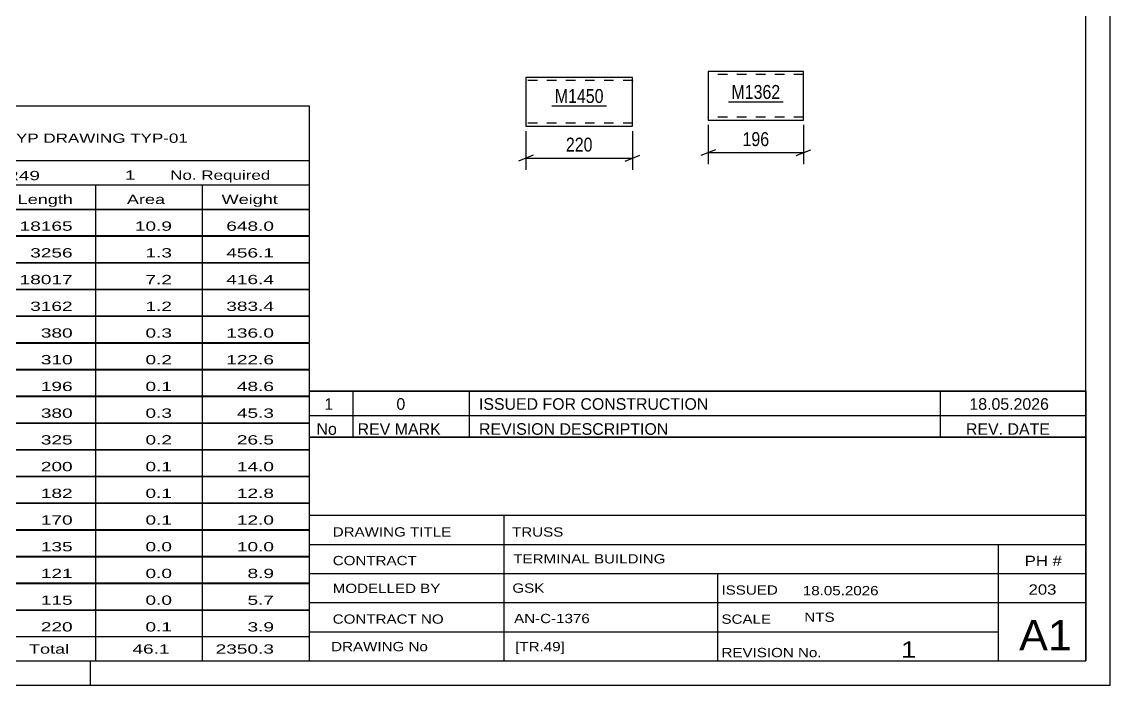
# Model space of a CAD drawing. Header units: millimetres. Extents: x 0 to 841, y 0 to 594.
# Drawn here: x 616.8 to 841, y 0 to 136.6 of the extents above; entities that cross this region are included whole.
import ezdxf

# ---------------------------------------------------------------- set-up
doc = ezdxf.new("R2010")
doc.units = ezdxf.units.MM
doc.linetypes.add('DXK_LINE_DOT2', pattern=[3.9198, 1.9599, -1.9599])
doc.styles.add('Arial Narrow', font='ARIALN.TTF', dxfattribs={"height": 0.2})

# ---------------------------------------------------------------- blocks, each defined once
blk = doc.blocks.new('Unknown-232924980-1133')
at = {"color": 5, "linetype": 'Continuous'}
for p, q in [((841, 0), (841, 594)), ((836, 5), (836, 589)), ((5, 5), (836, 5)), ((631, 0), (631, 5)), ((0, 0), (841, 0))]:
    blk.add_line(p, q, dxfattribs=at)
blk = doc.blocks.new('Part-232924980-38019 - 38018')
at = {"color": 2, "linetype": 'Continuous'}
for p, q in [((720.64, 125.09), (720.64, 115.19)), ((742.64, 125.09), (720.64, 125.09)), ((742.64, 116.29), (742.64, 125.09)), ((720.64, 115.19), (720.64, 115.09)), ((720.64, 115.09), (742.64, 115.09)), ((742.64, 115.09), (742.64, 116.29))]:
    blk.add_line(p, q, dxfattribs=at)
at = {"color": 7, "linetype": 'DXK_LINE_DOT2'}
for p, q in [((742.64, 124.49), (720.64, 124.49)), ((742.64, 124.49), (742.64, 124.45)), ((742.64, 124.45), (742.64, 124.49)), ((742.64, 124.35), (742.64, 124.45)), ((742.64, 124.45), (742.64, 124.35)), ((720.64, 115.69), (720.64, 115.74)), ((742.64, 115.69), (720.64, 115.69)), ((742.64, 115.74), (742.64, 116.06)), ((742.64, 115.69), (742.64, 115.74))]:
    blk.add_line(p, q, dxfattribs=at)
blk = doc.blocks.new('Part-232924980-37977 - 37976')
at = {"color": 2, "linetype": 'Continuous'}
for p, q in [((777.83, 126.35), (758.22, 126.35)), ((758.22, 126.35), (758.22, 116.44)), ((777.83, 116.35), (777.83, 126.35)), ((758.22, 116.44), (758.22, 116.35)), ((758.22, 116.35), (777.83, 116.35))]:
    blk.add_line(p, q, dxfattribs=at)
at = {"color": 7, "linetype": 'DXK_LINE_DOT2'}
for p, q in [((777.83, 125.75), (758.22, 125.75)), ((758.22, 116.95), (758.22, 117)), ((777.83, 116.95), (758.22, 116.95)), ((777.83, 116.95), (777.83, 117))]:
    blk.add_line(p, q, dxfattribs=at)
blk = doc.blocks.new('StraightDimension-232924980-38111 - 38018')
at = {"color": 7, "linetype": 'Continuous'}
for p, q in [((720.64, 114.09), (720.64, 106.11)), ((742.64, 114.09), (742.64, 106.11)), ((722.14, 109.11), (719.14, 107.91)), ((720.64, 108.51), (742.64, 108.51)), ((741.14, 107.91), (744.14, 109.11))]:
    blk.add_line(p, q, dxfattribs=at)
at = {"color": 0}
blk.add_wipeout([(734.99, 109.26), (734.99, 113.46), (728.3, 113.46), (728.3, 109.26)], dxfattribs=at)
at = {"color": 3, "style": 'Arial Narrow'}
blk.add_text('220', height=2.863, dxfattribs=at).set_placement((728.9, 109.86))
blk = doc.blocks.new('StraightDimension-232924980-38071 - 37976')
at = {"color": 7, "linetype": 'Continuous'}
for p, q in [((758.22, 115.35), (758.22, 107.24)), ((777.83, 115.35), (777.83, 107.24)), ((759.72, 110.24), (756.72, 109.04)), ((776.33, 109.04), (779.33, 110.24)), ((758.22, 109.64), (777.83, 109.64))]:
    blk.add_line(p, q, dxfattribs=at)
at = {"color": 0}
blk.add_wipeout([(771.37, 110.39), (771.37, 114.59), (764.68, 114.59), (764.68, 110.39)], dxfattribs=at)
at = {"color": 3, "style": 'Arial Narrow'}
blk.add_text('196', height=2.863, dxfattribs=at).set_placement((765.28, 110.99))
blk = doc.blocks.new('Unknown-232924980-39210')
at = {"color": 7, "linetype": 'Continuous'}
for p, q in [((676, 60.55), (836, 60.55)), ((836, 60.55), (676, 60.55)), ((676, 60.55), (676, 55.55)), ((685, 60.55), (685, 55.55)), ((709, 60.55), (709, 55.55)), ((806, 60.55), (806, 55.55)), ((836, 60.55), (836, 55.55)), ((676, 55.55), (836, 55.55)), ((676, 55.55), (676, 51.05)), ((676, 55.55), (836, 55.55)), ((685, 55.55), (685, 51.05)), ((709, 55.55), (709, 51.05)), ((806, 55.55), (806, 51.05)), ((836, 55.55), (836, 51.05)), ((836, 51.05), (676, 51.05))]:
    blk.add_line(p, q, dxfattribs=at)
at = {"color": 7, "linetype": 'Continuous', "style": 'Arial Narrow'}
for s, height, width, p in [('1', 2.39, 1.196471, (679.16, 56.7)), ('0', 2.39, 1.196471, (694, 56.7)), ('ISSUED FOR CONSTRUCTION', 2.3861, 1.196471, (711, 56.7)), ('18.05.2026', 2.386, 1.196471, (812, 56.7)), ('No', 2.386, 1.2, (677.54, 51.55)), ('REV MARK', 2.386, 1.2, (686, 51.55)), ('REVISION DESCRIPTION', 2.3861, 1.2, (711, 51.55)), ('REV. DATE', 2.386, 1.2, (811.28, 51.55))]:
    blk.add_text(s, height=height, dxfattribs=dict(at, width=width)).set_placement(p)
blk = doc.blocks.new('Unknown-232924980-39207')
at = {"color": 7, "linetype": 'Continuous'}
for p, q in [((676, 51.05), (676, 5)), ((676, 51.05), (836, 51.05)), ((836, 51), (836, 5)), ((676, 35), (836, 35)), ((716.14, 35), (716.14, 5)), ((676, 29), (836, 29)), ((818, 5.05), (818, 29.05)), ((676, 23), (836, 23)), ((760.14, 23), (760.14, 5)), ((676, 17), (836, 17)), ((676, 11), (818, 11)), ((676, 5), (836, 5))]:
    blk.add_line(p, q, dxfattribs=at)
at = {"color": 7, "style": 'Arial Narrow'}
for s, height, width, p in [('DRAWING TITLE', 1.9089, 1.425378, (680.88, 30.61)), ('TRUSS', 1.909, 1.425378, (717.81, 30.59)), ('TERMINAL BUILDING', 1.9089, 1.425378, (718.06, 25.07)), ('CONTRACT', 1.909, 1.425378, (680.88, 24.71)), ('MODELLED BY', 1.9089, 1.425378, (680.88, 18.98)), ('GSK', 1.909, 1.425378, (717.88, 19.04)), ('ISSUED', 1.909, 1.425378, (760.94, 18.64)), ('18.05.2026', 1.909, 1.425378, (777.69, 18.52)), ('CONTRACT NO', 1.9089, 1.425378, (680.88, 12.66)), ('AN-C-1376', 1.909, 1.425378, (718.23, 12.78)), ('SCALE', 1.909, 1.425378, (760.94, 12.65)), ('A1', 6.204, 1.25, (822.24, 7.2)), ('[TR.49]', 1.909, 1.425378, (718.46, 6.99)), ('1', 3.34, 1.5, (797.91, 5.68)), ('DRAWING No', 1.909, 1.425378, (680.56, 7)), ('REVISION No.', 1.9089, 1.425378, (760.94, 5.77))]:
    blk.add_text(s, height=height, dxfattribs=dict(at, width=width)).set_placement(p)
at = {"color": 7, "linetype": 'Continuous', "style": 'Arial Narrow'}
for s, height, width, p in [('PH #', 2.1, 1.42538, (823.4, 24.55)), ('203', 2.1, 1.42538, (824.19, 18.65)), ('NTS', 1.909, 1.425378, (778, 13.05))]:
    blk.add_text(s, height=height, dxfattribs=dict(at, width=width)).set_placement(p)
blk = doc.blocks.new('Unknown-232924980-39208')
at = {"color": 7, "linetype": 'Continuous'}
for p, q in [((516, 119.25), (676, 119.25)), ((516, 108), (516, 119.25)), ((676, 119.25), (676, 108)), ((516, 108), (676, 108)), ((516, 108), (516, 103)), ((676, 108), (676, 103)), ((516, 103), (676, 103)), ((516, 103), (516, 98)), ((540, 103), (540, 98)), ((575.5, 103), (575.5, 98)), ((601.5, 103), (601.5, 98)), ((614.5, 103), (614.5, 98)), ((632, 103), (632, 98)), ((654, 103), (654, 98)), ((676, 103), (676, 98)), ((516, 98), (676, 98)), ((516, 97.95), (516, 92.55)), ((516, 97.95), (676, 97.95)), ((540, 98), (540, 92.5)), ((575.5, 98), (575.5, 92.5)), ((601.5, 98), (601.5, 92.5)), ((614.5, 98), (614.5, 92.5)), ((632, 98), (632, 92.5)), ((654, 98), (654, 92.5)), ((676, 97.95), (676, 92.55)), ((516, 92.55), (676, 92.55)), ((516, 92.45), (516, 87.05)), ((516, 92.45), (676, 92.45)), ((540, 92.5), (540, 87)), ((575.5, 92.5), (575.5, 87)), ((601.5, 92.5), (601.5, 87)), ((614.5, 92.5), (614.5, 87)), ((632, 92.5), (632, 87)), ((654, 92.5), (654, 87)), ((676, 92.45), (676, 87.05)), ((516, 87.05), (676, 87.05)), ((516, 86.95), (516, 81.55)), ((516, 86.95), (676, 86.95)), ((540, 87), (540, 81.5)), ((575.5, 87), (575.5, 81.5)), ((601.5, 87), (601.5, 81.5)), ((614.5, 87), (614.5, 81.5)), ((632, 87), (632, 81.5)), ((654, 87), (654, 81.5)), ((676, 86.95), (676, 81.55)), ((516, 81.55), (676, 81.55)), ((516, 81.45), (516, 76.05)), ((516, 81.45), (676, 81.45)), ((540, 81.5), (540, 76)), ((575.5, 81.5), (575.5, 76)), ((601.5, 81.5), (601.5, 76)), ((614.5, 81.5), (614.5, 76)), ((632, 81.5), (632, 76)), ((654, 81.5), (654, 76)), ((676, 81.45), (676, 76.05)), ((516, 76.05), (676, 76.05)), ((516, 75.95), (516, 70.55)), ((516, 75.95), (676, 75.95)), ((540, 76), (540, 70.5)), ((575.5, 76), (575.5, 70.5)), ((601.5, 76), (601.5, 70.5)), ((614.5, 76), (614.5, 70.5)), ((632, 76), (632, 70.5)), ((654, 76), (654, 70.5)), ((676, 75.95), (676, 70.55)), ((516, 70.55), (676, 70.55)), ((516, 70.45), (516, 65.05)), ((516, 70.45), (676, 70.45)), ((540, 70.5), (540, 65)), ((575.5, 70.5), (575.5, 65)), ((601.5, 70.5), (601.5, 65)), ((614.5, 70.5), (614.5, 65)), ((632, 70.5), (632, 65)), ((654, 70.5), (654, 65)), ((676, 70.45), (676, 65.05)), ((516, 65.05), (676, 65.05)), ((516, 64.95), (516, 59.55)), ((516, 64.95), (676, 64.95)), ((540, 65), (540, 59.5)), ((575.5, 65), (575.5, 59.5)), ((601.5, 65), (601.5, 59.5)), ((614.5, 65), (614.5, 59.5)), ((632, 65), (632, 59.5)), ((654, 65), (654, 59.5)), ((676, 64.95), (676, 59.55)), ((516, 59.55), (676, 59.55)), ((516, 59.45), (516, 54.05)), ((516, 59.45), (676, 59.45)), ((540, 59.5), (540, 54)), ((575.5, 59.5), (575.5, 54)), ((601.5, 59.5), (601.5, 54)), ((614.5, 59.5), (614.5, 54)), ((632, 59.5), (632, 54)), ((654, 59.5), (654, 54)), ((676, 59.45), (676, 54.05)), ((516, 54.05), (676, 54.05)), ((516, 53.95), (516, 48.55)), ((516, 53.95), (676, 53.95)), ((540, 54), (540, 48.5)), ((575.5, 54), (575.5, 48.5)), ((601.5, 54), (601.5, 48.5)), ((614.5, 54), (614.5, 48.5)), ((632, 54), (632, 48.5)), ((654, 54), (654, 48.5)), ((676, 53.95), (676, 48.55)), ((516, 48.55), (676, 48.55)), ((516, 48.45), (516, 43.05)), ((516, 48.45), (676, 48.45)), ((540, 48.5), (540, 43)), ((575.5, 48.5), (575.5, 43)), ((601.5, 48.5), (601.5, 43)), ((614.5, 48.5), (614.5, 43)), ((632, 48.5), (632, 43)), ((654, 48.5), (654, 43)), ((676, 48.45), (676, 43.05)), ((516, 43.05), (676, 43.05)), ((516, 42.95), (516, 37.55)), ((516, 42.95), (676, 42.95)), ((540, 43), (540, 37.5)), ((575.5, 43), (575.5, 37.5)), ((601.5, 43), (601.5, 37.5)), ((614.5, 43), (614.5, 37.5)), ((632, 43), (632, 37.5)), ((654, 43), (654, 37.5)), ((676, 42.95), (676, 37.55)), ((516, 37.55), (676, 37.55)), ((516, 37.45), (516, 32.05)), ((516, 37.45), (676, 37.45)), ((540, 37.5), (540, 32)), ((575.5, 37.5), (575.5, 32)), ((601.5, 37.5), (601.5, 32)), ((614.5, 37.5), (614.5, 32)), ((632, 37.5), (632, 32)), ((654, 37.5), (654, 32)), ((676, 37.45), (676, 32.05)), ((516, 32.05), (676, 32.05)), ((516, 31.95), (516, 26.55)), ((516, 31.95), (676, 31.95)), ((540, 32), (540, 26.5)), ((575.5, 32), (575.5, 26.5)), ((601.5, 32), (601.5, 26.5)), ((614.5, 32), (614.5, 26.5)), ((632, 32), (632, 26.5)), ((654, 32), (654, 26.5)), ((676, 31.95), (676, 26.55)), ((516, 26.55), (676, 26.55)), ((516, 26.45), (516, 21.05)), ((516, 26.45), (676, 26.45)), ((540, 26.5), (540, 21)), ((575.5, 26.5), (575.5, 21)), ((601.5, 26.5), (601.5, 21)), ((614.5, 26.5), (614.5, 21)), ((632, 26.5), (632, 21)), ((654, 26.5), (654, 21)), ((676, 26.45), (676, 21.05)), ((516, 21.05), (676, 21.05)), ((516, 20.95), (516, 15.55)), ((516, 20.95), (676, 20.95)), ((540, 21), (540, 15.5)), ((575.5, 21), (575.5, 15.5)), ((601.5, 21), (601.5, 15.5)), ((614.5, 21), (614.5, 15.5)), ((632, 21), (632, 15.5)), ((654, 21), (654, 15.5)), ((676, 20.95), (676, 15.55)), ((516, 15.55), (676, 15.55)), ((516, 15.45), (516, 10.05)), ((516, 15.45), (676, 15.45)), ((540, 15.5), (540, 10)), ((575.5, 15.5), (575.5, 10)), ((601.5, 15.5), (601.5, 10)), ((614.5, 15.5), (614.5, 10)), ((632, 15.5), (632, 10)), ((654, 15.5), (654, 10)), ((676, 15.45), (676, 10.05)), ((516, 10.05), (676, 10.05)), ((516, 10), (676, 10)), ((516, 10), (516, 5)), ((632, 10), (632, 5)), ((654, 10), (654, 5)), ((676, 10), (676, 5)), ((516, 5), (676, 5))]:
    blk.add_line(p, q, dxfattribs=at)
at = {"color": 7, "style": 'Arial Narrow'}
for s, height, width, p in [('GENERAL NOTES & WELD DETAILS :', 2.8633, 1.4, (517.15, 111.56)), ('REFER TYP DRAWING TYP-01', 1.9089, 1.6, (600.7, 111.66)), ("MATERIAL LIST FOR ASSEMBLY MK'D", 1.9089, 1.6, (517.15, 104.06)), ('TR49', 1.909, 1.794707, (611, 103.97)), ('1', 1.91, 1.794707, (638.08, 104.06)), ('No. Required', 1.9089, 1.6, (647.41, 104.06)), ('Mark', 1.909, 1.7, (517.34, 99)), ('Profile', 1.909, 1.7, (550.41, 99)), ('Material', 1.909, 1.7, (580.54, 99.06)), ('No.', 1.909, 1.7, (605.5, 99.06)), ('Length', 1.909, 1.7, (616, 99.06)), ('Area', 1.909, 1.7, (638.5, 99.06)), ('Weight', 1.909, 1.7, (658, 99.06))]:
    blk.add_text(s, height=height, dxfattribs=dict(at, width=width)).set_placement(p)
at = {"color": 7, "linetype": 'Continuous', "style": 'Arial Narrow'}
for s, height, width, p in [('BC128', 1.909, 1.794707, (517.5, 93.56)), ('SHS150*8', 1.909, 1.794707, (542, 93.56)), ('E350', 1.909, 1.794707, (581.74, 93.56)), ('1', 1.91, 1.794707, (605.86, 93.56)), ('18165', 1.909, 1.794707, (616.4, 93.56)), ('10.9', 1.909, 1.794707, (640.13, 93.56)), ('648.0', 1.909, 1.794707, (658.96, 93.56)), ('M412', 1.909, 1.794707, (517.5, 88.06)), ('SHS100*6', 1.909, 1.794707, (542, 88.06)), ('E350', 1.909, 1.794707, (581.74, 88.06)), ('8', 1.91, 1.794707, (605.86, 88.06)), ('3256', 1.909, 1.794707, (618.58, 88.06)), ('1.3', 1.909, 1.794707, (642.32, 88.06)), ('456.1', 1.909, 1.794707, (658.96, 88.06)), ('TR49', 1.909, 1.794707, (517.5, 82.56)), ('SHS100*8', 1.909, 1.794707, (542, 82.56)), ('E350', 1.909, 1.794707, (581.74, 82.56)), ('1', 1.91, 1.794707, (605.86, 82.56)), ('18017', 1.909, 1.794707, (616.4, 82.56)), ('7.2', 1.909, 1.794707, (642.32, 82.56)), ('416.4', 1.909, 1.794707, (658.96, 82.56)), ('M413', 1.909, 1.794707, (517.5, 77.06)), ('SHS100*6', 1.909, 1.794707, (542, 77.06)), ('E350', 1.909, 1.794707, (581.74, 77.06)), ('7', 1.91, 1.794707, (605.86, 77.06)), ('3162', 1.909, 1.794707, (618.58, 77.06)), ('1.2', 1.909, 1.794707, (642.32, 77.06)), ('383.4', 1.909, 1.794707, (658.96, 77.06)), ('SP12', 1.909, 1.794707, (517.5, 71.56)), ('PL20*380', 1.909, 1.794707, (542, 71.56)), ('E350', 1.909, 1.794707, (581.74, 71.56)), ('6', 1.91, 1.794707, (605.86, 71.56)), ('380', 1.909, 1.794707, (620.77, 71.56)), ('0.3', 1.909, 1.794707, (642.32, 71.56)), ('136.0', 1.909, 1.794707, (658.96, 71.56)), ('PL581', 1.909, 1.794707, (517.5, 66.06)), ('PL12*300', 1.909, 1.794707, (542, 66.06)), ('E350', 1.909, 1.794707, (581.74, 66.06)), ('14', 1.909, 1.794707, (604.76, 66.06)), ('310', 1.909, 1.794707, (620.77, 66.06)), ('0.2', 1.909, 1.794707, (642.32, 66.06)), ('122.6', 1.909, 1.794707, (658.96, 66.06)), ('M1362', 1.909, 1.794707, (517.5, 60.56)), ('RHS100*100*6', 1.9089, 1.794707, (542, 60.56)), ('E350', 1.909, 1.794707, (581.74, 60.56)), ('14', 1.909, 1.794707, (604.76, 60.56)), ('196', 1.909, 1.794707, (620.77, 60.56)), ('0.1', 1.909, 1.794707, (642.32, 60.56)), ('48.6', 1.909, 1.794707, (661.14, 60.56)), ('SP3', 1.909, 1.794707, (517.5, 55.06)), ('PL20*380', 1.909, 1.794707, (542, 55.06)), ('E350', 1.909, 1.794707, (581.74, 55.06)), ('2', 1.91, 1.794707, (605.86, 55.06)), ('380', 1.909, 1.794707, (620.77, 55.06)), ('0.3', 1.909, 1.794707, (642.32, 55.06)), ('45.3', 1.909, 1.794707, (661.14, 55.06)), ('SP4', 1.909, 1.794707, (517.5, 49.56)), ('PL16*325', 1.909, 1.794707, (542, 49.56)), ('E350', 1.909, 1.794707, (581.74, 49.56)), ('2', 1.91, 1.794707, (605.86, 49.56)), ('325', 1.909, 1.794707, (620.77, 49.56)), ('0.2', 1.909, 1.794707, (642.32, 49.56)), ('26.5', 1.909, 1.794707, (661.14, 49.56)), ('TB29', 1.909, 1.794707, (517.5, 44.06)), ('RHS150*110*6', 1.9089, 1.794707, (542, 44.06)), ('E350', 1.909, 1.794707, (581.74, 44.06)), ('3', 1.91, 1.794707, (605.86, 44.06)), ('200', 1.909, 1.794707, (620.77, 44.06)), ('0.1', 1.909, 1.794707, (642.32, 44.06)), ('14.0', 1.909, 1.794707, (661.14, 44.06)), ('TB35', 1.909, 1.794707, (517.5, 38.56)), ('RHS150*110*6', 1.9089, 1.794707, (542, 38.56)), ('E350', 1.909, 1.794707, (581.74, 38.56)), ('3', 1.91, 1.794707, (605.86, 38.56)), ('182', 1.909, 1.794707, (620.77, 38.56)), ('0.1', 1.909, 1.794707, (642.32, 38.56)), ('12.8', 1.909, 1.794707, (661.14, 38.56)), ('PL66', 1.909, 1.794707, (517.5, 33.06)), ('PL10*150', 1.909, 1.794707, (542, 33.06)), ('E350', 1.909, 1.794707, (581.74, 33.06)), ('6', 1.91, 1.794707, (605.86, 33.06)), ('170', 1.909, 1.794707, (620.77, 33.06)), ('0.1', 1.909, 1.794707, (642.32, 33.06)), ('12.0', 1.909, 1.794707, (661.14, 33.06)), ('ST16', 1.909, 1.794707, (517.5, 27.56)), ('PL8*100', 1.909, 1.794707, (542, 27.56)), ('E350', 1.909, 1.794707, (581.74, 27.56)), ('24', 1.909, 1.794707, (604.76, 27.56)), ('135', 1.909, 1.794707, (620.77, 27.56)), ('0.0', 1.909, 1.794707, (642.32, 27.56)), ('10.0', 1.909, 1.794707, (661.14, 27.56)), ('ST15', 1.909, 1.794707, (517.5, 22.06)), ('PL8*100', 1.909, 1.794707, (542, 22.06)), ('E350', 1.909, 1.794707, (581.74, 22.06)), ('24', 1.909, 1.794707, (604.76, 22.06)), ('121', 1.909, 1.794707, (620.77, 22.06)), ('0.0', 1.909, 1.794707, (642.32, 22.06)), ('8.9', 1.909, 1.794707, (663.33, 22.06)), ('ST10', 1.909, 1.794707, (517.5, 16.56)), ('PL8*100', 1.909, 1.794707, (542, 16.56)), ('E350', 1.909, 1.794707, (581.74, 16.56)), ('16', 1.909, 1.794707, (604.76, 16.56)), ('115', 1.909, 1.794707, (620.77, 16.56)), ('0.0', 1.909, 1.794707, (642.32, 16.56)), ('5.7', 1.909, 1.794707, (663.33, 16.56)), ('M1450', 1.909, 1.794707, (517.5, 11.06)), ('RHS100*100*6', 1.9089, 1.794707, (542, 11.06)), ('E350', 1.909, 1.794707, (581.74, 11.06)), ('1', 1.91, 1.794707, (605.86, 11.06)), ('220', 1.909, 1.794707, (620.77, 11.06)), ('0.1', 1.909, 1.794707, (642.32, 11.06)), ('3.9', 1.909, 1.794707, (663.33, 11.06)), ('Total', 1.909, 1.7, (618.33, 6.5)), ('46.1', 1.909, 1.794707, (639.64, 6.5)), ('2350.3', 1.909, 1.794707, (656.77, 6.5))]:
    blk.add_text(s, height=height, dxfattribs=dict(at, width=width)).set_placement(p)
blk = doc.blocks.new('Mark-232924980-38128 - 38018')
at = {"color": 0}
blk.add_wipeout([(736.67, 119.87), (736.67, 122.87), (726.62, 122.87), (726.62, 119.87)], dxfattribs=at)
blk.add_wipeout([(736.67, 119.87), (736.67, 122.87), (726.62, 122.87), (726.62, 119.87)], dxfattribs=at)
at = {"color": 30, "linetype": 'Continuous'}
blk.add_line((726.02, 119.27), (737.27, 119.27), dxfattribs=at)
at = {"color": 3, "style": 'Arial Narrow'}
blk.add_text('M1450', height=2.863, dxfattribs=at).set_placement((726.62, 119.87))
blk = doc.blocks.new('Mark-232924980-38120 - 37976')
at = {"color": 0}
blk.add_wipeout([(773.05, 120.7), (773.05, 123.7), (763, 123.7), (763, 120.7)], dxfattribs=at)
blk.add_wipeout([(773.05, 120.7), (773.05, 123.7), (763, 123.7), (763, 120.7)], dxfattribs=at)
at = {"color": 30, "linetype": 'Continuous'}
blk.add_line((762.4, 120.1), (773.65, 120.1), dxfattribs=at)
at = {"color": 3, "style": 'Arial Narrow'}
blk.add_text('M1362', height=2.863, dxfattribs=at).set_placement((763, 120.7))

msp = doc.modelspace()

# ---------------------------------------------------------------- block references
for name in ['Unknown-232924980-1133', 'Part-232924980-37977 - 37976', 'Part-232924980-38019 - 38018', 'Unknown-232924980-39208', 'Unknown-232924980-39210', 'Unknown-232924980-39207']:
    msp.add_blockref(name, (0, 0))

# ---------------------------------------------------------------- next in the draw order: block references
for name in ['Mark-232924980-38120 - 37976', 'Mark-232924980-38128 - 38018', 'StraightDimension-232924980-38071 - 37976', 'StraightDimension-232924980-38111 - 38018']:
    msp.add_blockref(name, (0, 0))

doc.saveas('drawing.dxf')
